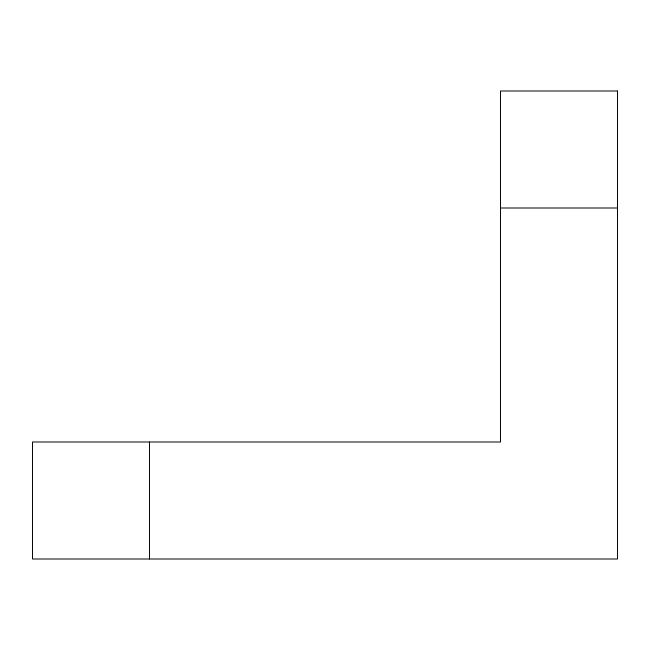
<?xml version="1.0" encoding="UTF-8"?>
<svg xmlns="http://www.w3.org/2000/svg" width="650" height="650" viewBox="0 0 650 650"><rect width="100%" height="100%" fill="white"/><g stroke="black" fill="none" stroke-linecap="round" stroke-linejoin="round"><path stroke-width="0.97" d="M500.5 208L617.5 208M149.5 442L149.5 559M617.5 91L500.5 91L500.5 442L32.5 442L32.5 559L617.5 559L617.5 91"/></g></svg>
